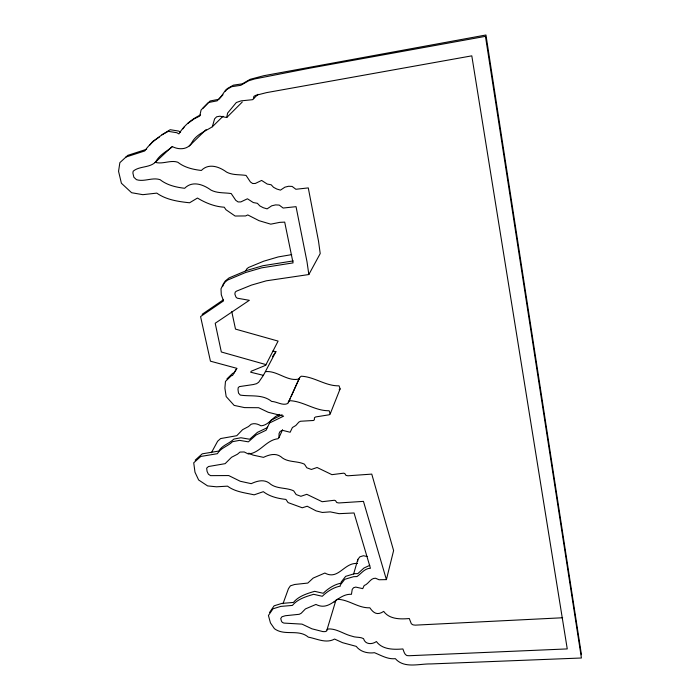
<?xml version="1.0" encoding="UTF-8"?>
<svg xmlns="http://www.w3.org/2000/svg" width="700" height="700" viewBox="0 0 700 700"><rect width="100%" height="100%" fill="white"/><g stroke="black" fill="none" stroke-linecap="round" stroke-linejoin="round"><path stroke-width="1.05" d="M267.391 426.965L267.382 427.613L257.416 432.373L249.681 439.233L240.896 437.754L233.852 439.084C229.276 443.721 222.259 445.104 218.803 451.054L202.239 453.836L195.204 460.154M562.651 617.759L415.249 625.144L413.061 624.872L411.338 623.788L409.29 618.529C400.601 619.29 389.48 619.456 383.705 611.398C377.326 615.633 373.634 613.235 369.836 607.793C358.146 608.291 348.793 599.48 337.339 599.296L335.912 600.241L326.629 631.024L325.132 631.628L322.936 631.61L311.946 628.819L302.033 624.129L283.902 623.087L282.293 622.37L281.426 621.119L280.735 618.503L281.934 616.77L285.346 615.729L299.259 614.294L301.175 613.279L305.445 608.904L315.945 604.441C330.558 611.879 337.286 593.521 351.461 594.3L352.214 589.409L353.553 587.729L355.731 587.09L362.749 588.639L364.175 585.506C368.646 584.097 370.536 577.876 375.559 578.244L379.033 579.749L386.4 579.617L363.457 501.375L338.826 502.959L336.752 502.539L335.501 500.649L334.338 500.264L322.184 501.716L306.775 494.314L300.886 496.291L296.161 494.559L293.676 490.849C285.941 487.165 275.94 489.344 269.176 483.035C263.62 479.054 256.83 481.031 251.239 483.665L240.223 481.25L228.707 475.562L210.56 475.641L208.373 474.189L207.077 471.398L206.657 468.151L208.495 466.524L225.138 463.662L231.543 457.275L237.466 454.221L239.986 452.077L244.195 451.964L248.412 454.02C260.12 452.988 266.035 440.081 278.014 438.725L278.985 437.623L279.046 433.536L280.088 431.515L282.328 430.29L290.141 432.25L292.416 427.516L295.811 425.512L298.865 422.091L300.527 421.251L313.408 420.49L314.361 419.842L314.449 417.716L315.578 416.964L329.254 414.776L330.216 413.892L340.104 388.902L339.071 385.831C325.605 386.19 314.387 376.731 301.21 376.215L299.696 377.475L287.892 403.436C282.713 406.061 277.069 401.608 271.635 401.433C262.456 393.995 250.889 396.716 240.293 395.098L238.516 393.12L238.009 389.629L238.184 387.739L239.356 386.61L253.243 384.554L256.567 383.688L258.668 382.261L263.401 375.349L275.905 351.662L272.956 351.033M357.665 561.452L357.84 559.423L359.87 556.824L363.457 555.73L367.185 556.544M263.401 375.349L250.661 372.216L251.291 371.21L263.874 366.056L265.808 365.015L265.615 364.507L221.331 351.986L215.197 323.26L249.34 300.309L237.23 298.191L235.935 297.036L234.841 294.026L235.244 292.119L236.355 291.217L251.493 285.084L266.315 280.814L308.84 274.531L307.011 261.774L296.039 206.666L283.141 208.04L279.213 205.082L275.581 204.899L271.723 205.809L267.111 208.862L263.287 207.725L259.866 205.931L257.39 203.315L253.295 202.554L247.432 198.791L240.844 201.915L238.114 201.941L235.769 200.331L231.21 193.559C224.464 192.509 217.35 193.401 210.989 190.102C203.341 184.485 192.404 180.399 184.66 188.282C175.989 187.268 167.099 185.202 160.107 179.69C152.399 177.056 144.235 182.14 136.456 179.664L133.866 177.24L132.886 173.031L133.184 171.202C139.431 165.856 149.572 168.079 155.566 162.032C159.399 154.875 166.539 151.489 172.524 146.685C178.894 149.949 188.02 149.809 191.809 142.643C196.035 134.54 205.056 131.381 212.336 126.77L214.611 118.843L216.641 116.804L219.826 116.2L226.73 117.513L227.579 113.138L236.32 102.515L241.062 100.87L252.551 99.689L257.985 94.316M291.095 396.567L299.696 377.475M386.4 579.617L393.601 550.576L371.761 474.11L347.979 475.79L345.984 475.387L344.785 473.55L343.665 473.174L331.914 474.661L317.074 467.495L311.377 469.455L306.828 467.793L304.439 464.179C297.001 460.617 287.324 462.796 280.831 456.662C275.45 452.778 268.879 454.781 263.489 457.363L252.866 455.061L248.832 453.136M353.623 573.991L357.84 559.423M282.993 603.741L288.461 588.665L290.395 585.83L294.674 584.483L307.799 583.065L313.189 578.077L324.879 573.038C338.502 580.571 344.146 562.188 357.49 563.491M278.985 437.623L282.555 429.817M288.348 402.456L290.185 398.527M222.513 286.641L225.181 281.094L229.014 277.935L246.864 270.436L262.973 265.711L293.291 260.899M245.805 270.821L246.741 268.905L248.43 267.523L263.664 261.214L278.259 256.918L291.716 254.625M265.808 365.015L278.101 341.092L235.498 329.105L231.761 311.605M211.383 452.742L217.639 441.227L220.605 438.567L236.766 435.706L242.585 429.678L248.5 426.545L251.178 424.235C254.599 422.949 257.985 424.043 260.934 425.81C268.922 425.39 272.51 416.666 279.755 414.374M308.84 274.531L320.215 253.566L318.526 241.203L308.28 187.906L295.881 189.271L292.127 186.428L288.636 186.261L284.926 187.154L280.473 190.12L276.806 189.035L273.525 187.311L271.162 184.782L267.234 184.056L261.625 180.434L255.273 183.479L252.648 183.514L250.407 181.965L246.068 175.429C239.584 174.431 232.759 175.324 226.651 172.148C219.31 166.688 208.775 162.855 201.355 170.459C193.034 169.514 184.502 167.545 177.809 162.234C170.389 159.705 162.54 164.649 155.059 162.269M236.688 368.594L233.949 373.03L232.654 373.354L226.905 378.945M182.989 128.852L184.074 127.146M272.449 356.72L275.905 351.662M269.553 612.491L274.111 605.815L281.811 603.418L293.449 602.429C298.681 596.076 307.011 593.574 314.659 591.325L323.207 593.294C328.037 588.595 334.303 584.378 341.241 583.135L341.127 582.12L345.66 576.336L354.401 573.72L357.831 573.589L363.947 568.032L369.784 565.329M225.391 91.271L227.203 88.655L233.345 85.181L242.366 83.816L250.197 79.31L263.786 75.714L485.957 35L581.446 654.727M149.94 144.97L152.582 141.549L159.399 137.051M222.976 94.754L218.846 99.277L210.123 100.984L202.816 108.413M226.73 117.513L242.27 102.025M212.336 126.77L223.037 116.253M189.289 145.985L206.115 129.588M155.566 162.032L172.016 146.641M339.168 389.769L340.104 388.902M288.243 401.975L289.8 400.68C303.494 401.284 315.149 411.04 329.14 410.734L330.216 413.892M146.633 149.258L127.811 155.347L119.866 162.654L118.554 171.299L121.398 183.242L131.591 192.719L142.852 194.679L156.782 193.121C166.276 199.832 178.29 201.591 189.595 202.773L197.452 198.048C205.607 202.956 214.655 206.657 224.245 207.209L225.969 209.737L235.112 216.029L245.612 215.941L247.774 214.926L259.044 220.675L270.76 224.166L279.746 222.364L284.699 222.119L293.064 262.894L261.599 267.855L245.429 272.58L227.517 280.096L223.676 283.264L220.999 288.829L221.279 294.744L223.536 300.886L200.567 316.566L210.446 361.183L236.932 368.358L232.54 375.471L231.245 375.795L225.479 381.395L224.884 388.106L226.17 396.567L234.15 405.396L244.519 407.601L258.632 407.715L268.24 412.283L283.64 416.15L269.465 423.019M187.827 123.393L194.25 118.808L199.727 116.06L201.093 109.987L208.416 102.532L217.175 100.826L221.322 96.285L225.557 90.16L231.726 86.678L240.791 85.312L248.649 80.78L254.555 78.969L309.584 68.206L485.459 36.347L581.411 658L430.946 663.941C419.352 663.609 404.294 668.876 395.36 658.665C387.774 659.514 381.168 655.384 374.456 652.697C367.841 653.642 360.412 651.892 356.23 646.363L342.58 642.688L334.582 639.056C326.078 643.781 316.942 638.715 308.297 637.14C298.559 628.688 284.611 636.326 274.418 628.679L270.454 622.93L268.424 615.484L273 608.799L280.726 606.41L292.399 605.421C297.649 599.06 306.005 596.558 313.67 594.309L322.254 596.286C327.092 591.579 333.384 587.361 340.34 586.119L340.226 585.104L344.767 579.311L353.544 576.695L356.983 576.564C361.314 573.597 364.613 568.304 370.44 568.26L354.051 512.969L339.062 513.669L330.234 511.875L322.332 512.461L316.129 510.895L307.204 506.231L302.251 507.78L288.076 502.6L285.924 499.415C277.961 498.531 269.797 496.624 263.322 491.68L254.126 494.839C245.026 492.782 235.244 491.925 227.517 486.15L216.449 486.806L207.585 485.905L198.634 479.981L194.985 472.22L193.725 462.796L200.778 456.461L217.394 453.688C220.859 447.72 227.894 446.338 232.496 441.691L239.557 440.361L248.377 441.849L256.139 434.98L266.131 430.211L270.707 420.438L282.091 414.733M202.134 314.3L223.265 299.871M326.97 629.886L328.44 628.933C336.963 628.626 343.866 634.253 351.873 636.16C355.591 637.761 360.062 636.685 363.536 638.645C365.199 644.744 372.155 644.604 376.408 641.541C382.445 649.801 393.899 649.67 402.894 648.961C404.119 651.954 404.775 656.381 409.071 655.734L567.254 648.918L471.8 55.843L266.507 92.636L255.579 95.41L253.838 96.399L253.619 98.77M180.582 132.344L178.657 131.075L170.196 129.71C160.729 135.406 151.095 141.724 144.707 150.964L125.816 157.08M161.936 134.732L168.35 131.355L176.855 132.729L178.929 133.919C183.916 125.58 191.809 119.087 200.55 114.922M299.346 378.901C287.569 382.156 277.401 370.317 265.44 371.656M334.127 601.965L335.571 601.361"/></g></svg>
